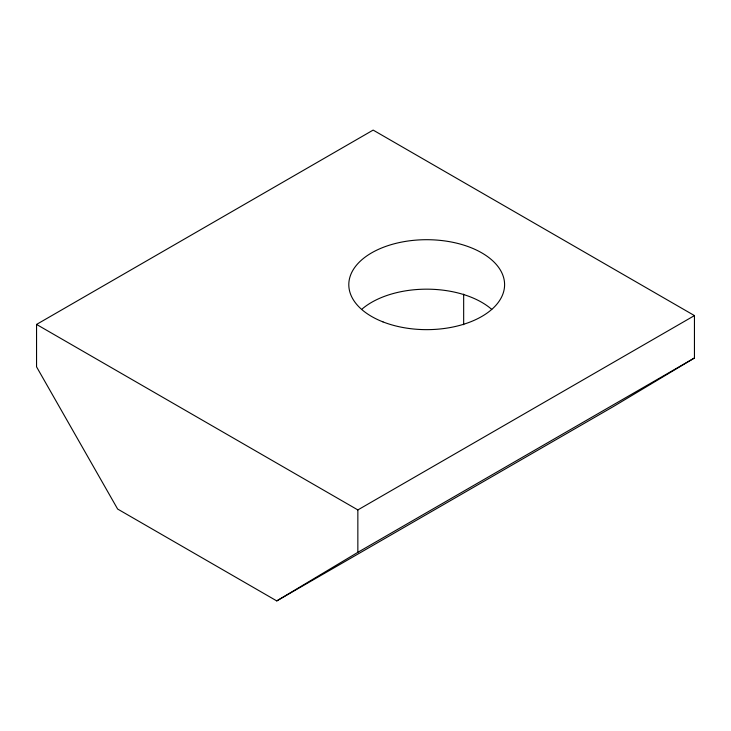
<?xml version="1.0" encoding="UTF-8"?>
<svg xmlns="http://www.w3.org/2000/svg" width="731" height="731" viewBox="0 0 731 731"><rect width="100%" height="100%" fill="white"/><g stroke="black" fill="none" stroke-linecap="round" stroke-linejoin="round"><path stroke-width="1.1" d="M276.757 600.909L357.852 552.325L694.45 357.989L694.45 315.591L373.148 130.091L36.55 324.427L36.55 366.825L117.636 509.041L276.757 600.909L613.364 406.573L694.45 357.989M36.55 324.427L357.852 509.927L694.45 315.591M463.664 294.136L463.664 324.719M357.852 509.927L357.852 552.325M362.238 308.893A77.897 44.975 0 0 1 491.762 309.414M382.98 321.896A77.897 44.975 0 0 0 504.39 287.923A77.897 44.975 0 0 0 392.73 244.2A77.897 44.975 0 0 0 382.98 321.896"/></g></svg>
